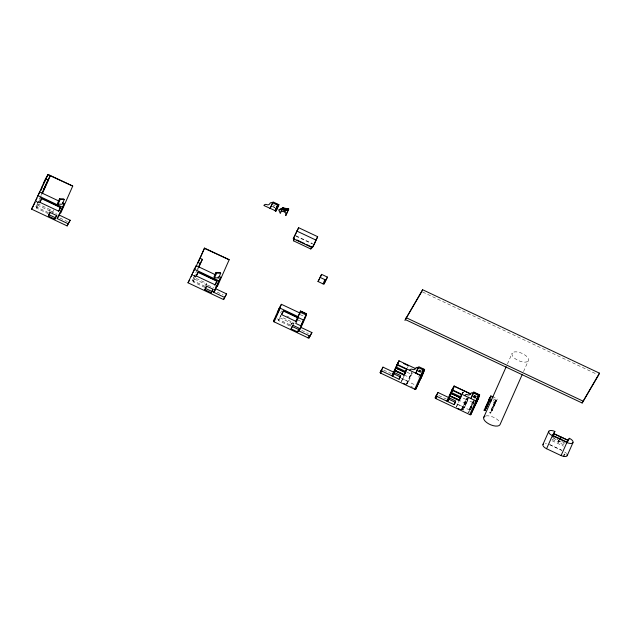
<?xml version="1.0" encoding="UTF-8"?>
<svg xmlns="http://www.w3.org/2000/svg" width="631" height="631" viewBox="0 0 631 631"><rect width="100%" height="100%" fill="white"/><g stroke="black" fill="none" stroke-linecap="round" stroke-linejoin="round"><path stroke-width="0.47" stroke-dasharray="3.15 2.37" d="M48.469 212.639L35.991 206.755L40.534 196.501M40.912 195.649L42.04 193.086M35.991 206.755L39.564 200.011M39.966 199.12L41.157 196.43M48.484 213.783L36.566 208.159L38.365 204.089L50.283 209.713L51.955 209.113M36.566 208.159L39.611 202.18M49.565 211.346L50.283 209.713M53.745 209.839L52.665 212.276L38.168 205.438M204.917 286.308L192.439 280.416L196.982 270.171M197.361 269.319L198.497 266.755M192.439 280.416L195.618 274.58M197.606 270.092L198.402 268.301M204.933 287.452L193.015 281.828L195.618 276.394M193.015 281.828L196.422 275.037M205.651 285.827L206.731 283.382L194.813 277.758M280.637 312.937L281.536 310.902M293.21 322.07L290.236 326.117L278.318 320.493L280.921 315.066M278.318 320.493L281.363 314.514M290.236 326.117L292.043 322.047L280.117 316.423M293.383 324.413L294.022 322.962L293.147 324.452M401.411 381.29L404.203 374.988M402.83 379.136L404.1 376.273M406.569 383.719L411.964 371.541M407.082 383.498L411.775 372.921M412.366 372.913L408.438 381.787L406.687 384.382M418.629 377.22L419.804 374.577M456.458 406.664L459.25 400.37L464.408 402.799L466.301 399.589L461.143 397.151M462.397 393.854L463.091 392.285M456.063 407.571L459.147 401.655M462.555 393.965L463.264 392.379M461.616 409.101L466.27 398.595M467.003 397.995L461.734 409.764L463.501 407.113M462.302 409.677L467.397 398.193M462.507 409.33L467.311 398.524M468.399 396.852L463.746 407.232L464.755 407.263L464.55 407.618L469.204 397.238M467.76 399.683L463.115 410.063L467.76 399.683L466.956 399.297L466.751 399.652L473.195 402.688L474.63 400.243M473.4 402.341L472.595 401.963L467.942 412.343L468.951 412.366M473.826 399.865L469.385 409.898L474.031 399.518M468.746 412.721L473.834 401.237M470.56 409.44L474.843 399.896M470.552 409.653L474.851 399.951M507.411 364L512.198 353.186M489.743 412.871L490.752 412.903L489.743 412.871L494.388 402.491L495.193 402.87M491.178 410.426L495.832 400.046L491.178 410.426L492.196 410.458L497.283 398.973L494.057 397.451M490.547 413.25L497.283 398.973M491.983 410.805L496.431 400.78L495.627 400.393M523.517 371.596L528.305 360.79A8.913 4.031 23.9 0 0 518.004 352.066A8.913 4.031 23.9 0 0 514.439 358.116A8.913 4.031 23.9 0 0 528.305 360.79M552.078 439.326L557.946 442.094L558.829 440.107M563.664 444.792L558.632 442.418L559.224 441.093M563.68 455.479L564.319 454.028L564.966 454.336L564.319 455.787M407.295 367.905L408.123 366.508M401.016 382.189L402.909 378.979L408.06 381.408L406.167 384.618M462.342 393.287L463.17 391.89M462.334 393.681L463.28 392.072M461.214 410L463.107 406.782L457.956 404.353M557.946 442.094L559.271 439.839M558.632 442.418L559.516 440.919M564.319 454.028L564.035 454.517L564.674 454.825L564.966 454.336M272.726 204.767L275.077 205.88M272.837 206.447L275.195 207.552M272.276 206.479L274.777 207.654M422.652 292.027L596.831 374.215M296.089 235.828L312.519 243.574M295.829 236.152L312.361 243.952M493.418 398.91L496.636 400.425L494.988 403.225L492.574 402.081M493.221 400.63L495.635 401.766M474.267 395.282L476.618 396.394M474.394 395.605L476.153 396.442M474.307 395.747L476.074 396.583M419.221 369.908L421.571 371.012M473.794 395.976L475.569 396.812M418.661 370.089L421.169 371.265M473.187 395.921L475.829 397.167M473.644 396.315L475.419 397.151M300.119 314.569L303.598 316.21M418.747 370.594L421.405 371.848M473.597 396.591L475.948 397.704M473.037 396.623L475.537 397.806M417.761 370.847L420.901 372.322M417.99 371.249L420.491 372.424M473.069 397.301L475.482 398.445M552.125 436.944L557.985 439.712M562.024 441.621L564.54 442.804M553.324 438.293L564.414 443.522M491.383 410.079L492.196 410.458M297.816 319.917L301.161 321.495M406.956 372.18L411.254 374.207L409.361 377.417L405.063 375.39M552.022 440.722L563.546 446.164M286.75 316.068L289.266 317.259M193.48 275.4L195.239 276.228M36.148 201.321L38.791 202.567M192.447 275.242L194.821 276.37M214.437 285.622L217.111 286.884M35.999 201.581L38.373 202.701M549.333 444.374L561.748 450.226M549.956 444.847L561.89 450.479M279.919 317.772L292.484 323.695M207.993 285.204L213.696 287.894M50.732 211.148L56.427 213.838M194.616 279.107L208.262 285.543M277.127 318.797L291.222 325.446M301.713 330.392L308.433 333.57M469.59 409.543L470.395 409.921M438.742 395.487L446.314 399.06M456.805 404.006L470.19 410.276M383.695 370.113L391.267 373.678M401.182 378.363L414.638 384.705M217.245 292.121L223.129 294.898M59.961 218.058L67.525 221.631M410.718 386.282L413.131 387.426M564.761 452.048A5.348 2.421 23.9 0 1 566.606 453.61M545.279 443.546A5.348 2.421 23.9 0 1 546.478 443.688M485.965 415.916A8.913 4.031 23.9 0 1 499.555 421.847"/><path stroke-width="0.95" d="M280.984 209.342L282.948 208.025L288.051 209.35M281.631 209.019L282.948 208.025M300.238 312.4L300.522 310.988L306.516 313.812L306.082 315.934L300.356 328.877M422.47 373.063L423.314 370.91M423.141 371.754L423.985 369.608L421.626 368.496M422.991 373.607L424.616 369.458L418.779 366.706L415.79 373.173L421.532 375.713L423.669 372.448L415.758 389.256A0.891 0.402 23.9 0 1 414.748 389.224L380.761 373.189A0.891 0.402 23.9 0 1 380.162 372.464L382.985 367.139L393.91 372.29M473.179 393.744L473.826 392.08L479.663 394.832L478.038 398.981M320.461 277.072L321.597 274.359L327.473 277.127L324.089 283.903A0.931 0.426 23.9 0 1 323.033 283.871L318.008 281.497L321.597 274.359M70.167 220.243L68.109 223.737L57.184 218.578L59.243 215.084L70.167 220.243L67.146 225.914L31.55 209.121L39.666 191.966L58.983 201.084M33.987 204.775L35.123 202.212M35.88 200.508L37.016 197.945M37.773 196.233L45.527 178.739L48.066 174.424L72.731 186.066L60.821 212.955M40.912 190.562L42.111 187.872M43.61 184.244L48.066 174.424M42.04 193.086L47.909 179.859L50.291 175.812L42.348 193.741M39.808 202.275L41.614 198.205L60.458 207.094L58.659 211.164L39.808 202.275L41.867 198.781L60.718 207.67M48.374 216.047L49.991 212.41L56.506 215.486L54.897 219.115L48.374 216.047L50.086 212.608M59.543 198.765L57.476 203.434L58.084 204.16L62.185 204.231L64.252 199.554L63.644 198.836L59.543 198.765L60.158 199.491L64.252 199.554M58.084 204.16L60.158 199.491M54.897 219.115L56.924 214.95M57.184 218.578L64.33 203.608L62.548 202.764M58.596 216.543L64.33 203.608M67.146 225.914L68.109 223.737M226.616 293.912L224.565 297.406L213.633 292.248L215.692 288.753L226.616 293.912L223.595 299.583L187.999 282.791L196.115 265.635L215.431 274.745M191.193 276.733L192.329 274.17M193.086 272.466L199.988 258.213L202.37 259.341L198.797 267.402M198.797 260.903L204.515 248.093L229.187 259.727L217.269 286.624M198.158 262.433L204.515 248.093M198.497 266.755L202.37 259.341M196.257 275.944L198.063 271.874L216.906 280.763L215.108 284.833L196.257 275.944L198.315 272.45L217.167 281.339L215.108 284.833M204.83 289.708L206.44 286.072L212.955 289.148L211.346 292.784L204.83 289.708L206.534 286.269M215.991 272.434L213.925 277.104L214.532 277.829L218.634 277.892L220.708 273.223L220.093 272.497L215.991 272.434L216.607 273.152L220.708 273.223M214.532 277.829L216.607 273.152M211.346 292.784L213.049 289.345M213.633 292.248L220.779 277.269L218.996 276.433M214.729 290.938L220.779 277.269M223.595 299.583L224.565 297.406M270.076 208.404L273.065 201.936L278.902 204.689L275.826 210.943L263.9 205.509A2.303 2.051 30.5 0 1 266.81 204.618A2.303 2.051 30.5 0 0 269.721 203.718A2.303 2.051 30.5 0 1 272.631 202.827L277.916 205.28L278.902 204.689L276.118 210.809M270.131 208.451L272.631 202.827M275.108 210.778L277.593 205.162M275.211 210.825L277.703 205.209M275.321 210.864L277.806 205.249M275.431 210.896L277.916 205.28M275.534 210.92L278.026 205.304M275.637 210.935L278.224 205.327M275.826 210.943L278.397 205.312M275.976 210.912L278.571 205.233M280.803 211.117L284.644 211.858L285.346 210.265L281.505 209.524M288.209 209.973L285.725 215.589L286.293 214.619M293.289 238.707L298.644 227.712L317.661 236.688L314.246 244.394L312.306 247.683L293.289 238.707L298.644 227.712M311.943 247.044L310.799 248.985L293.407 240.774L294.306 238.739M275.739 317.109L276.875 314.546M277.632 312.834L281.418 304.3L300.088 313.11L298.029 316.604L280.164 308.173A0.891 0.402 23.9 0 1 279.565 307.439L281.418 304.3M281.568 314.609L283.366 310.539L297.643 317.275L295.844 321.345L281.568 314.609L283.627 311.115L297.903 317.85M310.799 248.985L311.706 246.95L306.485 244.489M312.306 247.683L317.661 236.688M291.096 328.83L292.705 325.194L299.22 328.27L297.611 331.906L291.096 328.83L293.06 325.139M298.029 316.604L300.522 310.988M298.936 330.912L300.995 327.418L311.927 332.576L310.073 335.724A0.891 0.402 23.9 0 1 309.064 335.692L298.936 330.912L306.516 313.812M304.308 318.963L305.412 316.47M323.033 283.871L324.902 279.659A0.931 0.426 23.9 0 0 325.959 279.691L327.473 277.127M324.089 283.903L325.959 279.691M308.299 337.522L308.094 337.869A0.891 0.402 23.9 0 0 309.103 337.9L310.073 335.724L309.269 335.337L308.094 337.869L274.106 321.834A0.891 0.402 23.9 0 1 273.507 321.108L279.565 307.439L280.369 307.825L274.106 321.834L273.507 321.108L274.895 318.75M311.927 332.576L309.103 337.9M382.339 368.591L382.985 367.139M404.905 320.43L422.596 289.724L599.45 373.158L598.614 375.051L582.145 402.996L405.291 319.554L421.76 291.609M422.044 290.978L422.596 289.724M382.015 369.316L380.162 372.464L380.761 373.189L381.936 370.665L381.132 370.279A0.891 0.402 23.9 0 0 381.731 371.012L391.851 375.784L398.997 360.814L416.16 368.906M394.446 370.665L396.505 367.171L405.954 371.627L403.895 375.114L394.446 370.665L398.997 360.814L396.26 366.99M394.304 371.407L395.479 368.756M392.577 376.163L394.186 372.527L400.701 375.603L399.092 379.239L392.577 376.163L394.533 372.471M397.98 363.842L395.321 369.6M403.895 375.114L406.474 369.301L397.025 364.844M406.814 369.103L404.203 374.988L405.623 372.582M415.845 373.221L418.337 367.597A2.303 2.051 30.5 0 0 415.427 368.488A2.303 2.051 30.5 0 1 412.524 369.387A2.303 2.051 30.5 0 0 409.614 370.279M418.274 367.558L423.306 369.932L414.748 389.224L415.758 389.256L424.616 369.458L421.618 375.697M420.924 375.595L423.519 370.018L424.284 370.003M421.137 375.666L423.63 370.05M421.248 375.69L423.732 370.074M421.35 375.705L423.835 370.089M421.311 376.242L424.024 370.097M438.032 392.514L435.209 397.838A0.891 0.402 23.9 0 0 435.808 398.571L469.795 414.606A0.891 0.402 23.9 0 0 470.805 414.638L478.795 397.688L476.862 400.969L476.184 401.04L451.985 389.682L446.898 401.166L436.778 396.386A0.891 0.402 23.9 0 1 436.179 395.661L438.032 392.514L448.957 397.672L446.898 401.166M435.808 398.571L436.983 396.039L436.179 395.661L435.209 397.838L436.021 398.224M449.493 396.039L451.551 392.545L461.001 397.002L458.942 400.496L449.493 396.039L454.131 386.732M450.55 394.083L454.131 386.046L470.868 393.949M447.624 401.537L449.233 397.909L455.748 400.977L454.139 404.613L447.624 401.537L449.58 397.853M451.551 392.545L453.807 386.771M458.942 400.496L461.521 394.683L452.072 390.226M459.25 400.37L461.482 395.321M470.836 398.555L473.826 392.08L470.892 398.603M478.353 395.306L469.795 414.606L470.805 414.638L479.663 394.832L478.566 395.392L473.321 392.939M475.971 400.969L478.566 395.392M476.184 401.04L478.677 395.424M476.295 401.064L478.779 395.448M476.397 401.079L478.882 395.463M476.492 401.087L479.071 395.471M476.736 401.056L479.284 395.416M488.757 399.833L489.561 400.212L484.908 410.592L484.103 410.213L490.839 395.937L493.253 397.073M490.839 395.937L485.547 407.768L486.556 407.8M484.908 410.592L489.561 400.212M486.351 408.147L489.885 400.275M483.851 417.154L506.212 366.706M522.318 374.301L499.965 424.75A8.913 4.031 23.9 0 1 488.473 423.724A8.913 4.031 23.9 0 1 485.05 416.184M542.991 444.358L548.789 431.281A5.348 2.421 23.9 0 1 554.854 431.462L552.527 435.95M567.119 454.407A5.348 2.421 23.9 0 1 561.077 455.574L546.588 448.736L552.385 435.65L554.854 431.462M582.145 402.996L599.45 373.158M561.077 455.574L566.883 442.497A5.348 2.421 23.9 0 0 572.948 442.678L567.151 455.763M567.024 442.788L569.351 438.3A5.348 2.421 23.9 0 1 572.948 442.678M43.855 182.651L45.708 179.504M41.409 188.172L43.255 185.033M48.09 180.632L43.784 189.3L45.637 186.153M31.55 209.121L33.609 205.627M72.731 186.066L47.909 174.684M58.659 211.164L60.3 208.372M187.999 282.791L189.647 279.998M229.187 259.727L204.365 248.354M293.407 240.774L294.551 238.833M278.642 309.529L279.872 307.439M277.735 311.564L279.383 308.772M318.008 281.497L319.672 278.681M295.844 321.345L297.493 318.552M297.611 331.906L298.928 329.666L292.413 326.598M391.851 375.784L393.499 372.992M399.092 379.239L400.409 376.999L393.894 373.923M420.632 378.261L422.281 375.469M419.986 379.712L421.634 376.928M451.985 389.682L454.131 386.046M454.139 404.613L455.456 402.381L448.941 399.305M475.679 403.643L477.328 400.851M475.033 405.094L476.681 402.302M484.103 410.213L485.113 410.245M553.008 435.445L553.892 433.939M559.713 438.608L560.596 437.102M560.841 436.912L553.821 433.789M561.298 437.133L568.231 440.406M559.957 439.681L561.282 437.433M566.662 442.844L569.351 438.3M564.319 455.787L564.035 456.276L563.388 455.968M398.54 372.014L399.376 372.542L399.021 372.101M279.383 209.918L280.543 209.334M288.075 209.011L286.111 210.328L281.836 209.508M450.179 395.7C449.304 396.008 453.468 397.199 450.889 396.252M282.933 208.364L287.2 209.192M281.008 208.995L283.571 209.492M275.921 203.726L278.271 204.838M296.704 231.009L315.721 239.977M296.917 239.969L304.749 243.669M406.135 317.669L582.981 401.103M319.878 277.285L324.902 279.659M45.527 178.739L47.909 179.859M490.997 397.767L490.192 397.388L488.544 400.18L490.965 401.324M489.191 398.729L491.604 399.865M475.104 393.137L477.462 394.241M197.606 262.267L199.988 263.387M301.145 311.469L305.814 313.67L305.357 314.617L300.687 312.416M454.044 386.188L470.789 394.083M553.884 433.639L568.381 440.485M403.375 363.377L408.533 365.806M552.59 435.303L567.088 442.142M566.883 442.497L552.385 435.65A5.348 2.421 23.9 0 1 548.789 431.281M396.938 364.3L420.806 375.563A0.891 0.402 23.9 0 0 421.816 375.595M194.056 269.121L218.72 280.763M37.608 195.46L62.272 207.094M205.572 288.454L212.087 291.522M49.115 214.785L55.631 217.861M457.775 408.375L460.354 409.59M403.588 383.403L405.307 384.216M218.018 277.175L218.634 277.892M284.179 210.849L284.644 211.858M546.588 448.736A5.348 2.421 23.9 0 1 543.472 443.893M476.862 400.969A0.891 0.402 23.9 0 1 475.853 400.937M473.384 392.971A2.303 2.051 30.5 0 0 470.474 393.87A2.303 2.051 30.5 0 1 467.571 394.761A2.303 2.051 30.5 0 0 464.661 395.661M282.791 207.844L280.298 213.459L278.681 209.91L282.791 207.844L288.746 208.995L286.253 214.611L284.636 211.054L288.746 208.995L287.941 210.281L282.791 207.844M298.337 317.598L295.758 323.411L300.774 325.777L303.353 319.964L298.337 317.598M395.937 367.991L396.781 368.52L395.937 367.991M397.002 368.472L397.838 369.001L397.002 368.472M394.911 370.318L395.747 370.847L394.911 370.318M398.169 369.025L399.005 369.553L398.169 369.025M395.968 370.799L396.812 371.328L395.968 370.799M399.573 369.687L400.409 370.216L399.573 369.687M397.136 371.351L397.972 371.88L397.136 371.351M400.693 370.216L401.529 370.744L400.693 370.216M402.018 370.839L402.854 371.367L402.018 370.839M399.66 372.542L400.496 373.071L399.66 372.542M403.343 371.462L404.179 371.99L403.343 371.462M400.985 373.166L401.821 373.694L400.985 373.166M402.31 373.789L403.154 374.317L402.31 373.789M450.984 393.373L451.828 393.902L450.984 393.373M452.048 393.854L452.884 394.383L452.048 393.854M453.216 394.399L454.052 394.927L453.216 394.399M454.62 395.061L455.456 395.59L454.62 395.061M452.182 396.725L453.019 397.254L452.182 396.725M455.74 395.59L456.576 396.118L455.74 395.59M453.586 397.388L454.423 397.916L453.586 397.388M457.057 396.213L457.901 396.749L457.057 396.213M454.706 397.916L455.543 398.445L454.706 397.916M458.39 396.844L459.226 397.372L458.39 396.844M456.032 398.54L456.868 399.068L456.032 398.54M457.357 399.171L458.201 399.699L457.357 399.171"/></g></svg>
